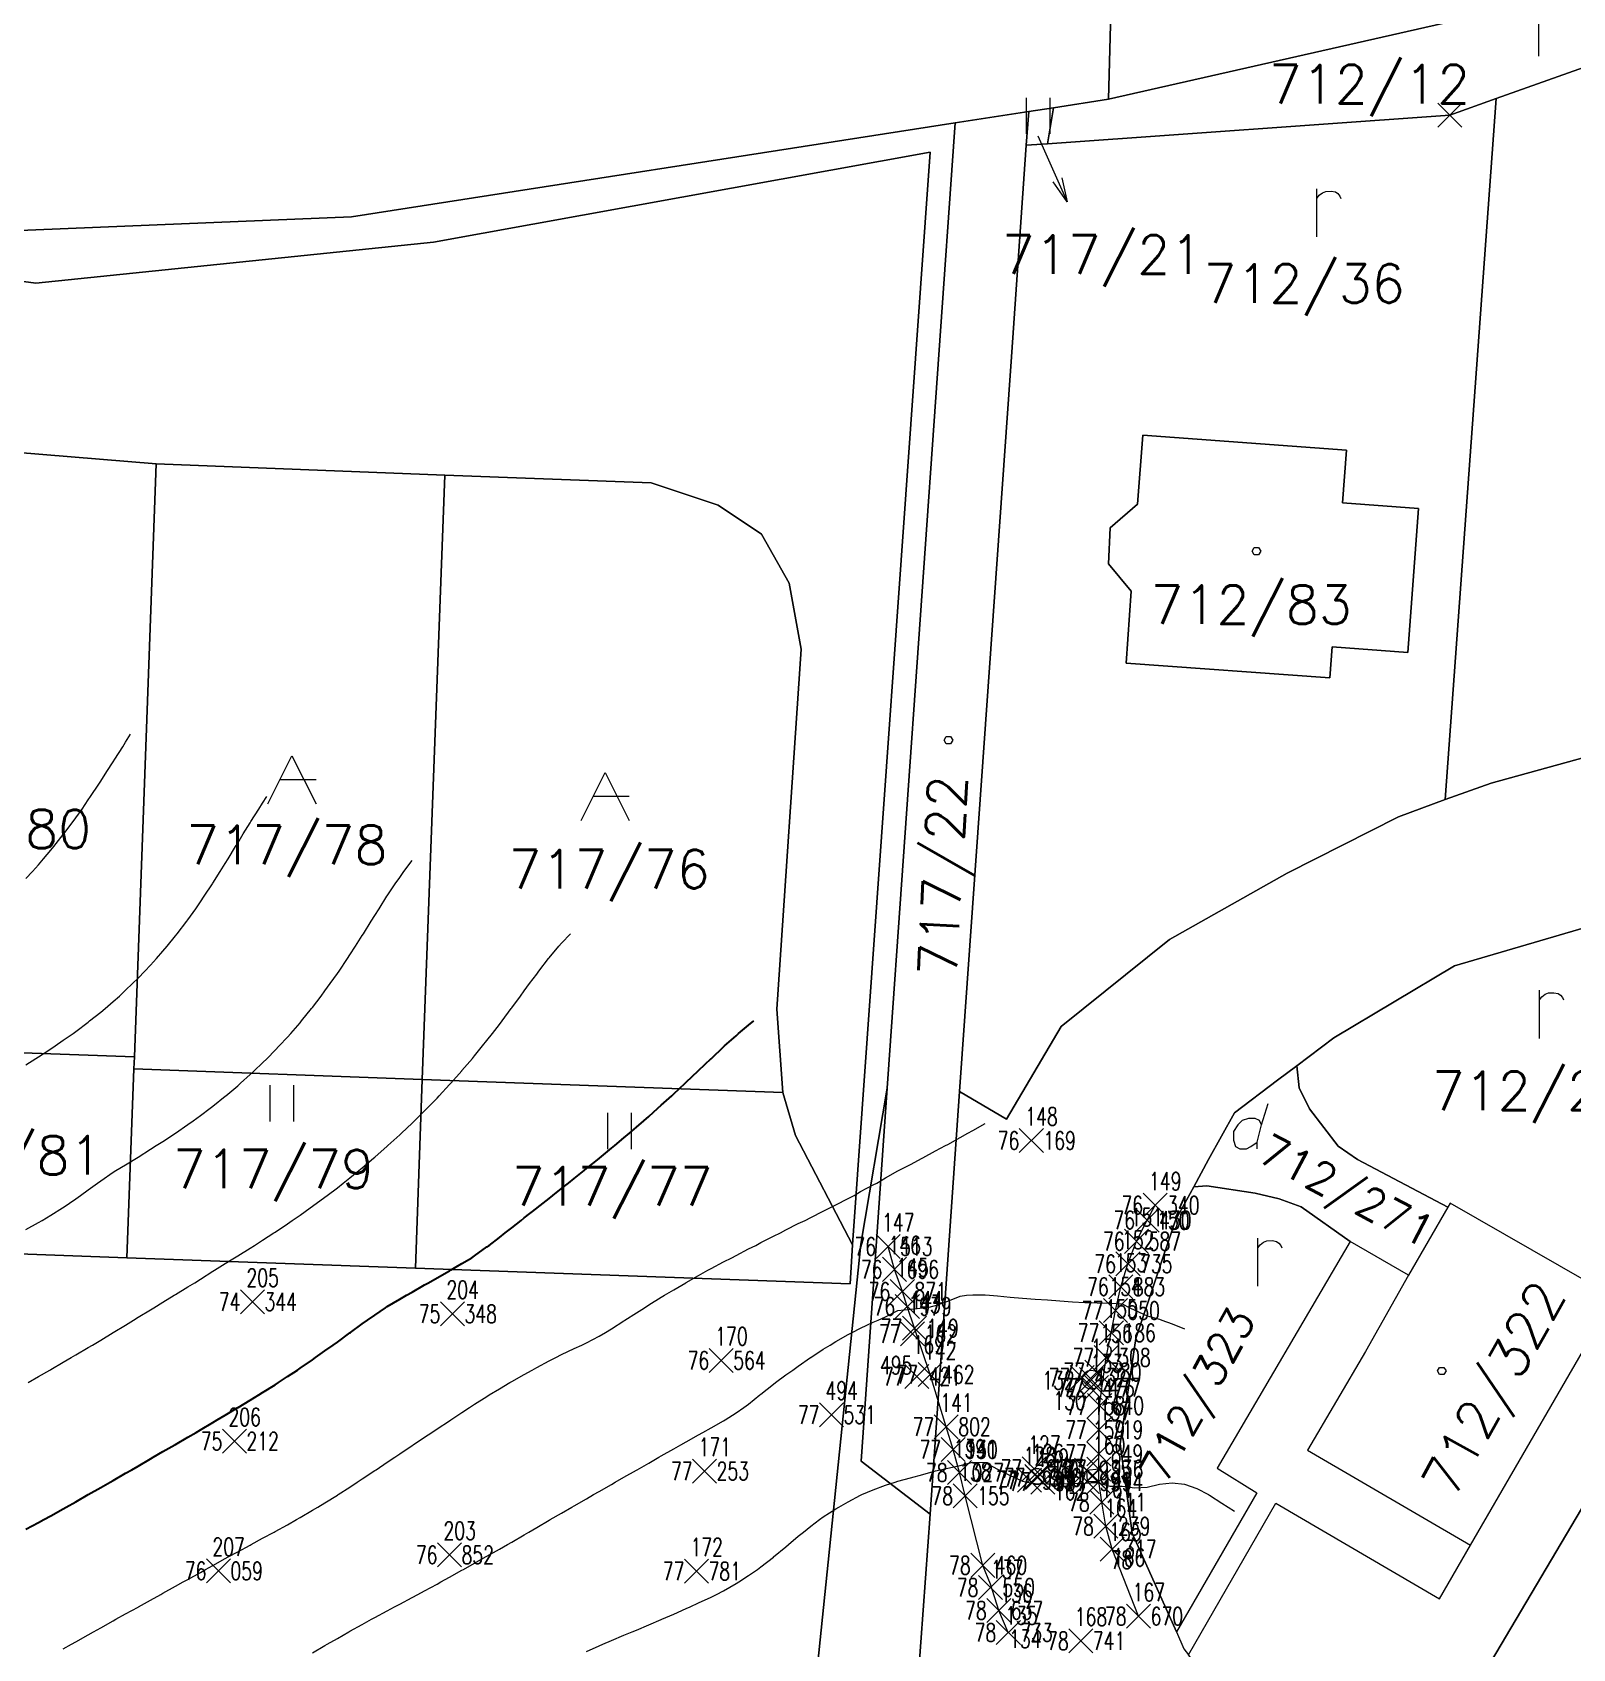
# Model space of a CAD drawing. Extents: x -443817 to 3, y -1171930 to -442383.
# Drawn here: x -442411.8 to -442347.7, y -1170080.3 to -1170013.1 of the extents above; entities that cross this region are included whole.
import ezdxf
from ezdxf.enums import TextEntityAlignment as Align

# ---------------------------------------------------------------- set-up
doc = ezdxf.new("R2010")
doc.units = 0
doc.header["$LTSCALE"] = 0.5
doc.header["$PDMODE"] = 3
doc.header["$PDSIZE"] = 0.5
doc.linetypes.add('121', pattern=[2, 1, -1])
for name, color, linetype in [('BO', 2, 'Continuous'), ('CB', 7, 'Continuous'), ('VB', 11, 'Continuous'), ('VYSKOPIS', 15, 'Continuous')]:
    doc.layers.add(name, color=color, linetype=linetype)
for name, color, linetype, lineweight in [('CESTA', 8, 'Continuous', 0), ('KLADPAR', 7, 'Continuous', 0), ('ZAPPAR', 7, 'Continuous', 0), ('Šachta_DAŽĎOVA', 234, 'Continuous', 0), ('Šachta_PRI-CESTE', 4, 'Continuous', 0), ('Šachta_SPLAŠKOVA', 20, 'Continuous', 0)]:
    doc.layers.add(name, color=color, linetype=linetype, lineweight=lineweight)
doc.styles.add('ROMANS', font='romans.shx', dxfattribs={"height": 0.2})
doc.styles.add('T', font='romans.shx', dxfattribs={"width": 0.7, "height": 1.5})

# ---------------------------------------------------------------- blocks, each defined once
blk = doc.blocks.new('0')
at = {"layer": 'BO', "linetype": 'Continuous'}
blk.add_point((0, 0), dxfattribs=at)
at = {"linetype": 'ByBlock', "style": 'T', "width": 0.7, "flags": 1}
blk.add_attdef('0', text='', height=1.5, dxfattribs=at).set_placement((0, 0), align=Align.MIDDLE)
at = {"layer": 'CB', "linetype": 'ByBlock', "style": 'T', "width": 0.7}
blk.add_attdef('C', (-0.5, 1.25), '', height=1.5, dxfattribs=at)
at = {"layer": 'VB', "linetype": 'ByBlock', "style": 'T', "width": 0.7}
blk.add_attdef('1', text='', height=1.5, dxfattribs=at).set_placement((-1, -0.75), align=Align.RIGHT)
at = {"layer": 'VB', "linetype": '121', "style": 'T', "width": 0.7}
blk.add_attdef('2', (1, -0.75), '', height=1.5, dxfattribs=at)
blk = doc.blocks.new('$479')
at = {"color": 0, "flags": 128}
for points in [[(0, 0), (0, 1.27), (0, 2)], [(0, 1.6), (0.1, 1.73), (0.23, 1.84), (0.37, 1.89), (0.6, 1.9), (0.77, 1.87), (0.87, 1.8), (0.96, 1.7), (1, 1.6)]]:
    blk.add_lwpolyline(points, dxfattribs=at)
blk = doc.blocks.new('$45')
at = {"color": 0, "flags": 128}
blk.add_lwpolyline([(0.09, 0.15), (0.18, 0), (0.09, -0.15), (-0.09, -0.15), (-0.18, 0), (-0.09, 0.15), (0.09, 0.15)], dxfattribs=at)
blk = doc.blocks.new('$489')
at = {"color": 0}
blk.add_line((-0.2, 2), (0, 3), dxfattribs=at)
at = {"color": 0, "flags": 128}
blk.add_lwpolyline([(0, 0), (0, 3), (0.2, 2)], dxfattribs=at)
blk = doc.blocks.new('$32')
at = {"color": 0}
for p, q in [((-0.5, 1.5), (-0.5, 0)), ((0.5, 0), (0.5, 1.5))]:
    blk.add_line(p, q, dxfattribs=at)
blk = doc.blocks.new('$431')
at = {"color": 0}
blk.add_line((0.63, 0.99), (0.9, 1.89), dxfattribs=at)
at = {"color": 0, "flags": 128}
blk.add_lwpolyline([(0.45, 0), (0.45, 0.27), (0.63, 0.99), (0.54, 1.17), (0.36, 1.26), (0.09, 1.26), (-0.18, 1.17), (-0.36, 0.99), (-0.54, 0.72), (-0.54, 0.36), (-0.45, 0.09), (-0.27, 0), (0, 0), (0.18, 0.09), (0.45, 0.27)], dxfattribs=at)
blk = doc.blocks.new('$435')
at = {"color": 0}
blk.add_line((1, 1), (-0.5, 1), dxfattribs=at)
at = {"color": 0, "flags": 128}
blk.add_lwpolyline([(-1, 0), (0, 2), (1, 0)], dxfattribs=at)

msp = doc.modelspace()

# ---------------------------------------------------------------- linework, layer by layer
at = {"layer": 'CESTA', "lineweight": 0, "flags": 128}
for points in [[(-442365.789, -1170078.959), (-442366.893, -1170076.167), (-442367.147, -1170075.217), (-442367.323, -1170074.221), (-442367.446, -1170073.363), (-442367.44, -1170072.842), (-442367.447, -1170072.21), (-442367.442, -1170071.204), (-442367.41, -1170070.202), (-442367.137, -1170068.2), (-442366.924, -1170067.174), (-442366.756, -1170066.249), (-442366.531, -1170065.26), (-442366.231, -1170064.31), (-442365.872, -1170063.368), (-442365.438, -1170062.485), (-442365.106, -1170061.868)], [(-442371.207, -1170079.641), (-442371.605, -1170078.718), (-442371.951, -1170077.629178), (-442372.272, -1170076.843), (-442373.003, -1170073.952), (-442373.232, -1170072.987), (-442373.5, -1170072.03), (-442373.785, -1170071.079), (-442374.461, -1170068.909), (-442375.113, -1170066.98), (-442375.406, -1170066.075), (-442375.613, -1170065.456), (-442375.938, -1170064.534), (-442376.205, -1170063.586)]]:
    msp.add_lwpolyline(points, dxfattribs=at)
at = {"layer": 'KLADPAR', "color": 7, "linetype": 'Continuous', "flags": 128}
for points in [[(-442366.27, -1169986.98), (-442367.04, -1170015.87), (-442369.33, -1170016.23), (-442370.36, -1170016.39), (-442373.42, -1170016.86), (-442398.52, -1170020.77), (-442421.08, -1170021.69), (-442424.96, -1170021.24), (-442424.19, -1169987.6), (-442366.27, -1169986.98)], [(-442309.75, -1169994.87), (-442311.83, -1170003.4), (-442322.88, -1170005.85), (-442367.04, -1170015.87), (-442366.27, -1169986.98), (-442364.61, -1169986.97), (-442309.75, -1169994.87)], [(-442322.88, -1170005.85), (-442331.73, -1170009.01), (-442335.41, -1170010.32), (-442350.92, -1170015.85), (-442352.85, -1170016.54), (-442369.58, -1170017.73), (-442369.33, -1170016.23), (-442367.04, -1170015.87), (-442322.88, -1170005.85)], [(-442335.41, -1170010.32), (-442331.73, -1170009.01), (-442333.76, -1170041.61), (-442337.07, -1170042.01), (-442342.09, -1170042.46), (-442346.06, -1170042.92), (-442351.13, -1170044.31), (-442353.04, -1170045), (-442350.92, -1170015.85), (-442335.41, -1170010.32)], [(-442468.35, -1170015.67), (-442469.86, -1170015.45), (-442483.67, -1170013.4), (-442484.26, -1170020.89), (-442486.49, -1170047.83), (-442487.47, -1170061.15), (-442467.79, -1170061.87), (-442455.8, -1170062.3), (-442443.81, -1170062.74), (-442431.82, -1170063.17), (-442419.83, -1170063.61), (-442407.85, -1170064.05), (-442395.86, -1170064.48), (-442377.78, -1170065.14), (-442377.68, -1170063.51), (-442374.45, -1170018.07), (-442395.11, -1170021.82), (-442411.64, -1170023.53), (-442452.21, -1170018.07), (-442468.35, -1170015.67)], [(-442352.85, -1170016.54), (-442350.92, -1170015.85), (-442353.04, -1170045), (-442354.99, -1170045.72), (-442359.62, -1170048.06), (-442364.51, -1170050.82), (-442369.01, -1170054.43), (-442371.28, -1170058.29), (-442373.24, -1170057.14), (-442371.08, -1170026.58), (-442370.46, -1170017.79), (-442369.58, -1170017.73), (-442352.85, -1170016.54)], [(-442373.42, -1170016.86), (-442370.36, -1170016.39), (-442370.46, -1170017.79), (-442371.08, -1170026.58), (-442373.24, -1170057.14), (-442374.46, -1170074.72), (-442377.33, -1170072.51), (-442376.24, -1170057), (-442373.42, -1170016.86)], [(-442407.54, -1170055.7), (-442419.53, -1170055.27), (-442419.5, -1170054.52), (-442418.6, -1170030.05), (-442406.63, -1170031.04), (-442407.54, -1170055.7)], [(-442365.62, -1170029.85), (-442365.83, -1170032.72), (-442366.97, -1170033.7), (-442367.04, -1170035.2), (-442366.1, -1170036.33), (-442366.31, -1170039.33), (-442357.84, -1170039.94), (-442357.74, -1170038.65), (-442354.6, -1170038.88), (-442354.16, -1170032.89), (-442357.31, -1170032.66), (-442357.15, -1170030.47), (-442365.62, -1170029.85)], [(-442365.83, -1170032.72), (-442365.62, -1170029.85), (-442357.15, -1170030.47), (-442357.31, -1170032.66), (-442354.16, -1170032.89), (-442354.6, -1170038.88), (-442357.74, -1170038.65), (-442357.84, -1170039.94), (-442366.31, -1170039.33), (-442366.1, -1170036.33), (-442367.04, -1170035.2), (-442366.97, -1170033.7), (-442365.83, -1170032.72)], [(-442395.57, -1170056.64), (-442407.56, -1170056.2), (-442407.54, -1170055.7), (-442406.63, -1170031.04), (-442394.64, -1170031.51), (-442395.57, -1170056.64)], [(-442395.57, -1170056.64), (-442394.64, -1170031.51), (-442386.06, -1170031.82), (-442383.27, -1170032.76), (-442381.47, -1170033.96), (-442380.32, -1170036), (-442379.82, -1170038.75), (-442380.83, -1170053.71), (-442380.58, -1170057.18), (-442395.57, -1170056.64)], [(-442359.21, -1170056.07), (-442357.67, -1170054.91), (-442352.66, -1170051.91), (-442346.93, -1170050.23), (-442342.31, -1170049.21), (-442343.41, -1170067.8), (-442355.52, -1170088.26), (-442360.57, -1170084.71), (-442363.71, -1170080.57), (-442360.09, -1170074.26), (-442353.28, -1170078.24), (-442351.99, -1170076), (-442346.02, -1170065.69), (-442352.84, -1170061.78), (-442352.93, -1170061.95), (-442356.69, -1170059.97), (-442357.49, -1170059.41), (-442358.68, -1170057.86), (-442359.11, -1170056.98), (-442359.21, -1170056.07)], [(-442419.53, -1170055.27), (-442407.54, -1170055.7), (-442407.56, -1170056.2), (-442407.85, -1170064.05), (-442419.83, -1170063.61), (-442419.53, -1170055.27)], [(-442377.78, -1170065.14), (-442395.86, -1170064.48), (-442395.57, -1170056.64), (-442380.58, -1170057.18), (-442380.06, -1170058.97), (-442377.68, -1170063.51), (-442377.78, -1170065.14)], [(-442356.99, -1170063.38), (-442359.03, -1170061.93), (-442359.94, -1170061.6), (-442360.94, -1170061.36), (-442362.96, -1170061.06), (-442363.5, -1170061.1), (-442362.88, -1170059.97), (-442361.81, -1170058.03), (-442360.01, -1170056.67), (-442359.21, -1170056.07), (-442359.11, -1170056.98), (-442358.68, -1170057.86), (-442357.49, -1170059.41), (-442356.69, -1170059.97), (-442352.93, -1170061.95), (-442354.57, -1170064.78), (-442356.99, -1170063.38)], [(-442376.24, -1170057), (-442377.33, -1170072.51), (-442374.46, -1170074.72), (-442375.04, -1170082.7), (-442377.82, -1170122.21), (-442379.28, -1170142.88), (-442380.72, -1170163.34), (-442383.04, -1170196.24), (-442385.65, -1170196.14), (-442388.92, -1170196.01), (-442387.8, -1170176.85), (-442387.21, -1170166.65), (-442386.64, -1170156.9), (-442385.87, -1170146.75), (-442384.86, -1170136.63), (-442383.87, -1170126.95), (-442382.83, -1170116.93), (-442381.81, -1170106.96), (-442380.78, -1170096.96), (-442379.76, -1170087.08), (-442378.64, -1170076.17), (-442377.34, -1170063.49), (-442376.24, -1170057)], [(-442362.52, -1170072.8), (-442360.88, -1170073.83), (-442364.22, -1170079.61), (-442366.06, -1170075.51), (-442366.56, -1170071.79), (-442365.91, -1170067.41), (-442364.26, -1170062.49), (-442363.5, -1170061.1), (-442362.96, -1170061.06), (-442360.94, -1170061.36), (-442359.94, -1170061.6), (-442359.03, -1170061.93), (-442356.99, -1170063.38), (-442362.52, -1170072.8)], [(-442354.57, -1170064.78), (-442356.99, -1170063.38), (-442362.52, -1170072.8), (-442360.88, -1170073.83), (-442364.22, -1170079.61), (-442363.91, -1170080.31), (-442363.71, -1170080.57), (-442360.09, -1170074.26), (-442353.28, -1170078.24), (-442351.99, -1170076), (-442346.02, -1170065.69), (-442352.84, -1170061.78), (-442352.93, -1170061.95), (-442354.57, -1170064.78)], [(-442322.29, -1170076.99), (-442324.47, -1170080.6), (-442329.43, -1170077.67), (-442336.31, -1170073.59), (-442341.81, -1170082.89), (-442333.94, -1170087.54), (-442336.8, -1170092.36), (-442337.2, -1170093.05), (-442333.36, -1170095.32), (-442327, -1170099.09), (-442319.25, -1170103.67), (-442321.8, -1170108.1), (-442336.19, -1170100.01), (-442355.52, -1170088.26), (-442343.41, -1170067.8), (-442322.29, -1170076.99)]]:
    msp.add_lwpolyline(points, close=True, dxfattribs=at)
for points in [[(-442424.19, -1169987.6), (-442424.96, -1170021.24), (-442421.08, -1170021.69), (-442398.52, -1170020.77), (-442373.42, -1170016.86), (-442376.24, -1170057), (-442377.34, -1170063.49), (-442378.64, -1170076.17), (-442379.76, -1170087.08), (-442380.78, -1170096.96), (-442521.4, -1170092.5), (-442525.77, -1170059.79), (-442574.01, -1170057.33), (-442574.47, -1170044.84), (-442600.57, -1170046.52)], [(-442452.21, -1170018.07), (-442411.64, -1170023.53), (-442395.11, -1170021.82), (-442374.45, -1170018.07), (-442377.68, -1170063.51), (-442380.06, -1170058.97), (-442380.58, -1170057.18), (-442380.83, -1170053.71), (-442379.82, -1170038.75), (-442380.32, -1170036), (-442381.47, -1170033.96), (-442383.27, -1170032.76), (-442386.06, -1170031.82), (-442394.64, -1170031.51), (-442406.63, -1170031.04), (-442418.6, -1170030.05)], [(-442375.04, -1170082.7), (-442374.46, -1170074.72), (-442373.24, -1170057.14), (-442371.28, -1170058.29), (-442369.01, -1170054.43), (-442364.51, -1170050.82), (-442359.62, -1170048.06), (-442354.99, -1170045.72), (-442353.04, -1170045), (-442351.13, -1170044.31), (-442346.06, -1170042.92), (-442342.09, -1170042.46), (-442337.07, -1170042.01), (-442333.76, -1170041.61), (-442332.11, -1170041.41), (-442327.96, -1170041.48), (-442325.2, -1170041.53), (-442319.71, -1170041.98), (-442318.76, -1170042.06), (-442313.68, -1170042.41), (-442309.42, -1170042.69), (-442300.09, -1170044.26)], [(-442303.24, -1170050.67), (-442310.11, -1170049.69), (-442316.04, -1170049), (-442319.51, -1170048.59), (-442327.31, -1170048.46), (-442336.67, -1170048.73), (-442342.31, -1170049.21), (-442346.93, -1170050.23), (-442352.66, -1170051.91), (-442357.67, -1170054.91), (-442359.21, -1170056.07), (-442360.01, -1170056.67), (-442361.81, -1170058.03), (-442362.88, -1170059.97), (-442363.5, -1170061.1), (-442364.26, -1170062.49), (-442365.91, -1170067.41), (-442366.56, -1170071.79), (-442366.06, -1170075.51), (-442364.22, -1170079.61), (-442363.91, -1170080.31)]]:
    msp.add_lwpolyline(points, dxfattribs=at)
at = {"layer": 'KLADPAR', "color": 7, "linetype": 'Continuous'}
msp.add_point((-442352.85, -1170016.54), dxfattribs=at)
for points in [[(-442369.33, -1170016.23), (-442369.58, -1170017.73), (-442370.46, -1170017.79), (-442370.36, -1170016.39)], [(-442395.57, -1170056.64), (-442395.86, -1170064.48), (-442407.85, -1170064.05), (-442407.56, -1170056.2)]]:
    msp.add_3dface(points, dxfattribs=at)
at = {"layer": 'VYSKOPIS', "linetype": 'Continuous', "lineweight": 18, "flags": 128}
for points, elevation in [([(-442412.049437, -1170048.278564), (-442411.776116, -1170047.984571), (-442411.531499, -1170047.713359), (-442411.314574, -1170047.466192), (-442411.013561, -1170047.106643), (-442410.884077, -1170046.947813), (-442410.495623, -1170046.455315), (-442410.475707, -1170046.429434), (-442410.089151, -1170045.911055), (-442409.977685, -1170045.756402), (-442409.718716, -1170045.392676), (-442409.459747, -1170045.015661), (-442409.365037, -1170044.874297), (-442409.02299, -1170044.355918), (-442408.941809, -1170044.233347), (-442408.68284, -1170043.837538), (-442408.423872, -1170043.426733), (-442408.356094, -1170043.319159), (-442408.023089, -1170042.80078), (-442407.905934, -1170042.614931), (-442407.696343, -1170042.282401)], 371), ([(-442412.049437, -1170056.025206), (-442411.631457, -1170055.760258), (-442411.531499, -1170055.696157), (-442411.013561, -1170055.359641), (-442410.838049, -1170055.241879), (-442410.495623, -1170055.006799), (-442410.089909, -1170054.7235), (-442409.977685, -1170054.641301), (-442409.459747, -1170054.249859), (-442409.402213, -1170054.205121), (-442408.941809, -1170053.837661), (-442408.758584, -1170053.686742), (-442408.423872, -1170053.400216), (-442408.161046, -1170053.168363), (-442407.905934, -1170052.930751), (-442407.613203, -1170052.649984), (-442407.387996, -1170052.427812), (-442407.100259, -1170052.131604), (-442406.870058, -1170051.883995), (-442406.621774, -1170051.613225), (-442406.35212, -1170051.300502), (-442406.179516, -1170051.094846), (-442405.834182, -1170050.66993), (-442405.760209, -1170050.576467), (-442405.363347, -1170050.058088), (-442405.316244, -1170049.994366), (-442404.992533, -1170049.539709), (-442404.798306, -1170049.256916), (-442404.638474, -1170049.02133), (-442404.299336, -1170048.502951), (-442404.280368, -1170048.473589), (-442403.968417, -1170047.984571), (-442403.76243, -1170047.655585), (-442403.643884, -1170047.466192), (-442403.331869, -1170046.947813), (-442403.244493, -1170046.805499), (-442403.013659, -1170046.429434), (-442402.726555, -1170045.961868), (-442402.695385, -1170045.911055), (-442402.370915, -1170045.392676), (-442402.208617, -1170045.143041), (-442402.027351, -1170044.874297)], 372), ([(-442412.049437, -1170062.879998), (-442411.531499, -1170062.590941), (-442411.371414, -1170062.499187), (-442411.013561, -1170062.28733), (-442410.530776, -1170061.980808), (-442410.495623, -1170061.957711), (-442409.977685, -1170061.603793), (-442409.777199, -1170061.462429), (-442409.459747, -1170061.230639), (-442409.07338, -1170060.944049), (-442408.941809, -1170060.84641), (-442408.423872, -1170060.494771), (-442408.310889, -1170060.42567), (-442407.905934, -1170060.183376), (-442407.452738, -1170059.907291), (-442407.387996, -1170059.867362), (-442406.870058, -1170059.542679), (-442406.628981, -1170059.388912), (-442406.35212, -1170059.21034), (-442405.834182, -1170058.870533), (-442405.834182, -1170058.870533), (-442405.316244, -1170058.513008), (-442405.090721, -1170058.352154), (-442404.798306, -1170058.13612), (-442404.395501, -1170057.833775), (-442404.280368, -1170057.745248), (-442403.76243, -1170057.334822), (-442403.738531, -1170057.315396), (-442403.244493, -1170056.897946), (-442403.128538, -1170056.797016), (-442402.726555, -1170056.437593), (-442402.553951, -1170056.278637), (-442402.208617, -1170055.947437), (-442402.016287, -1170055.760258), (-442401.690679, -1170055.424818), (-442401.515609, -1170055.241879), (-442401.172741, -1170054.872711), (-442401.039779, -1170054.7235), (-442400.654803, -1170054.278018), (-442400.592653, -1170054.205121), (-442400.171449, -1170053.686742), (-442400.136865, -1170053.642004), (-442399.775725, -1170053.168363), (-442399.618927, -1170052.95543), (-442399.397008, -1170052.649984), (-442399.100989, -1170052.227598), (-442399.033781, -1170052.131604), (-442398.682694, -1170051.613225), (-442398.583051, -1170051.457686), (-442398.3507, -1170051.094846), (-442398.065113, -1170050.648984), (-442398.018643, -1170050.576467), (-442397.693288, -1170050.058088), (-442397.547176, -1170049.825286), (-442397.367933, -1170049.539709), (-442397.042578, -1170049.02133), (-442397.029238, -1170049.000954), (-442396.695347, -1170048.502951), (-442396.5113, -1170048.233763), (-442396.336357, -1170047.984571), (-442395.993362, -1170047.53099)], 373), ([(-442411.958583, -1170069.238115), (-442411.531499, -1170068.989493), (-442411.059842, -1170068.719736), (-442411.013561, -1170068.692969), (-442410.495623, -1170068.388346), (-442410.171912, -1170068.201357), (-442409.977685, -1170068.087962), (-442409.459747, -1170067.784477), (-442409.287144, -1170067.682978), (-442408.941809, -1170067.475614), (-442408.423872, -1170067.164599), (-442408.423872, -1170067.164599), (-442407.905934, -1170066.85023), (-442407.575584, -1170066.64622), (-442407.387996, -1170066.529154), (-442406.870058, -1170066.211432), (-442406.733808, -1170066.127841), (-442406.35212, -1170065.893709), (-442405.880463, -1170065.609462), (-442405.834182, -1170065.582125), (-442405.316244, -1170065.267503), (-442405.030531, -1170065.091082), (-442404.798306, -1170064.942947), (-442404.280368, -1170064.612569), (-442404.215626, -1170064.572703), (-442403.76243, -1170064.293518), (-442403.373977, -1170064.054324), (-442403.244493, -1170063.97453), (-442402.726555, -1170063.649847), (-442402.548008, -1170063.535945), (-442402.208617, -1170063.319469), (-442401.743408, -1170063.017566), (-442401.690679, -1170062.982573), (-442401.172741, -1170062.634667), (-442400.974215, -1170062.499187), (-442400.654803, -1170062.278724), (-442400.23714, -1170061.980808), (-442400.136865, -1170061.908417), (-442399.618927, -1170061.529504), (-442399.528516, -1170061.462429), (-442399.100989, -1170061.137619), (-442398.854033, -1170060.944049), (-442398.583051, -1170060.729092), (-442398.206421, -1170060.42567), (-442398.065113, -1170060.307529), (-442397.593583, -1170059.907291), (-442397.547176, -1170059.867362), (-442397.029238, -1170059.416185), (-442396.998827, -1170059.388912), (-442396.5113, -1170058.946531), (-442396.428791, -1170058.870533), (-442395.993362, -1170058.452894), (-442395.888282, -1170058.352154), (-442395.475424, -1170057.944829), (-442395.362884, -1170057.833775), (-442394.957486, -1170057.409618), (-442394.867454, -1170057.315396), (-442394.439548, -1170056.853714), (-442394.387008, -1170056.797016), (-442393.929071, -1170056.278637), (-442393.92161, -1170056.269968), (-442393.485106, -1170055.760258), (-442393.403672, -1170055.660215), (-442393.063333, -1170055.241879), (-442392.885734, -1170055.015658), (-442392.653067, -1170054.7235), (-442392.367797, -1170054.351801), (-442392.255256, -1170054.205121), (-442391.87243, -1170053.686742), (-442391.849859, -1170053.656241), (-442391.489604, -1170053.168363), (-442391.331921, -1170052.950621), (-442391.111076, -1170052.649984), (-442390.813983, -1170052.253542), (-442390.719841, -1170052.131604), (-442390.320007, -1170051.613225), (-442390.296045, -1170051.583294), (-442389.89324, -1170051.094846), (-442389.778107, -1170050.965251), (-442389.415576, -1170050.576467)], 374), ([(-442410.495623, -1170080.312078), (-442410.159457, -1170080.124077), (-442409.977685, -1170080.023401), (-442409.459747, -1170079.731496), (-442409.2365, -1170079.605698), (-442408.941809, -1170079.441173), (-442408.423872, -1170079.152686), (-442408.305768, -1170079.087319), (-442407.905934, -1170078.865843), (-442407.387996, -1170078.578874), (-442407.370166, -1170078.56894), (-442406.870058, -1170078.287096), (-442406.443037, -1170078.05056), (-442406.35212, -1170078.000191), (-442405.834182, -1170077.713348), (-442405.50712, -1170077.532181), (-442405.316244, -1170077.42543), (-442404.798306, -1170077.13574), (-442404.580244, -1170077.013802), (-442404.280368, -1170076.847696), (-442403.76243, -1170076.56079), (-442403.644326, -1170076.495423), (-442403.244493, -1170076.276099), (-442402.726555, -1170075.996787), (-442402.690264, -1170075.977044), (-442402.208617, -1170075.717854), (-442401.727033, -1170075.458665), (-442401.690679, -1170075.438859), (-442401.172741, -1170075.152522), (-442400.801611, -1170074.940286), (-442400.654803, -1170074.855492), (-442400.136865, -1170074.552704), (-442399.916147, -1170074.421907), (-442399.618927, -1170074.242258), (-442399.100989, -1170073.92403), (-442399.068618, -1170073.903527), (-442398.583051, -1170073.586122), (-442398.275526, -1170073.385148), (-442398.065113, -1170073.246188), (-442397.547176, -1170072.904547), (-442397.489641, -1170072.866769), (-442397.029238, -1170072.557906), (-442396.716844, -1170072.34839), (-442396.5113, -1170072.208987), (-442395.993362, -1170071.85817), (-442395.950938, -1170071.830011), (-442395.475424, -1170071.51096), (-442395.178267, -1170071.311632), (-442394.957486, -1170071.165078), (-442394.439548, -1170070.827423), (-442394.388652, -1170070.793253), (-442393.92161, -1170070.479897), (-442393.61086, -1170070.274874), (-442393.403672, -1170070.141039), (-442392.885734, -1170069.817748), (-442392.785839, -1170069.756495), (-442392.367797, -1170069.500089), (-442391.925223, -1170069.238115), (-442391.849859, -1170069.193947), (-442391.331921, -1170068.901663), (-442391.003278, -1170068.719736), (-442390.813983, -1170068.614947), (-442390.296045, -1170068.344683), (-442390.015516, -1170068.201357), (-442389.778107, -1170068.079989), (-442389.260169, -1170067.830291), (-442388.942401, -1170067.682978), (-442388.742231, -1170067.582808), (-442388.224293, -1170067.312671), (-442387.95407, -1170067.164599), (-442387.706355, -1170067.008364), (-442387.188418, -1170066.675012), (-442387.14435, -1170066.64622), (-442386.67048, -1170066.34495), (-442386.33602, -1170066.127841), (-442386.152542, -1170066.01628), (-442385.634604, -1170065.695837), (-442385.497216, -1170065.609462), (-442385.116666, -1170065.38729), (-442384.619466, -1170065.091082), (-442384.598728, -1170065.079376), (-442384.08079, -1170064.789116), (-442383.694929, -1170064.572703), (-442383.562852, -1170064.499427), (-442383.044914, -1170064.223531), (-442382.706725, -1170064.054324), (-442382.526976, -1170063.954154), (-442382.009039, -1170063.683258), (-442381.705054, -1170063.535945), (-442381.491101, -1170063.41869), (-442380.973163, -1170063.152793), (-442380.684099, -1170063.017566), (-442380.455225, -1170062.894426), (-442379.937287, -1170062.628782), (-442379.652459, -1170062.499187), (-442379.419349, -1170062.373072), (-442378.901411, -1170062.108757), (-442378.621452, -1170061.980808), (-442378.383473, -1170061.847226), (-442377.865535, -1170061.581456), (-442377.614027, -1170061.462429), (-442377.347597, -1170061.301511), (-442376.82966, -1170061.018086), (-442376.679311, -1170060.944049), (-442376.311722, -1170060.728839), (-442375.793784, -1170060.434909), (-442375.777092, -1170060.42567), (-442375.275846, -1170060.17072), (-442374.789331, -1170059.907291), (-442374.757908, -1170059.890775), (-442374.23997, -1170059.61102), (-442373.816237, -1170059.388912), (-442373.722032, -1170059.337024), (-442373.204094, -1170059.046195), (-442372.890246, -1170058.870533), (-442372.686156, -1170058.756252), (-442372.168218, -1170058.468334)], 376), ([(-442400.136865, -1170080.478185), (-442399.618927, -1170080.175396), (-442399.529654, -1170080.124077), (-442399.100989, -1170079.880074), (-442398.618773, -1170079.605698), (-442398.583051, -1170079.585512), (-442398.065113, -1170079.296645), (-442397.683488, -1170079.087319), (-442397.547176, -1170079.012523), (-442397.029238, -1170078.731819), (-442396.724051, -1170078.56894), (-442396.5113, -1170078.454279), (-442395.993362, -1170078.176358), (-442395.753613, -1170078.05056), (-442395.475424, -1170077.901666), (-442394.957486, -1170077.619379), (-442394.797401, -1170077.532181), (-442394.439548, -1170077.331145), (-442393.92161, -1170077.045505), (-442393.864076, -1170077.013802), (-442393.403672, -1170076.754613), (-442392.943332, -1170076.495423), (-442392.885734, -1170076.462328), (-442392.367797, -1170076.168589), (-442392.029164, -1170075.977044), (-442391.849859, -1170075.87333), (-442391.331921, -1170075.569276), (-442391.139022, -1170075.458665), (-442390.813983, -1170075.270158), (-442390.296045, -1170074.964395), (-442390.254633, -1170074.940286), (-442389.778107, -1170074.666162), (-442389.353426, -1170074.421907), (-442389.260169, -1170074.368246), (-442388.742231, -1170074.07033), (-442388.452219, -1170073.903527), (-442388.224293, -1170073.773933), (-442387.706355, -1170073.474498), (-442387.551012, -1170073.385148), (-442387.188418, -1170073.181264), (-442386.67048, -1170072.884234), (-442386.640069, -1170072.866769), (-442386.152542, -1170072.593279), (-442385.732349, -1170072.34839), (-442385.634604, -1170072.292642), (-442385.116666, -1170071.997193), (-442384.82893, -1170071.830011), (-442384.598728, -1170071.703011), (-442384.08079, -1170071.412118), (-442383.905088, -1170071.311632), (-442383.562852, -1170071.125403), (-442383.044914, -1170070.833878), (-442382.982195, -1170070.793253), (-442382.526976, -1170070.506853), (-442382.206679, -1170070.274874), (-442382.009039, -1170070.13566), (-442381.533272, -1170069.756495), (-442381.491101, -1170069.724349), (-442380.973163, -1170069.308988), (-442380.885027, -1170069.238115), (-442380.455225, -1170068.927037), (-442380.168753, -1170068.719736), (-442379.937287, -1170068.554769), (-442379.425102, -1170068.201357), (-442379.419349, -1170068.197371), (-442378.901411, -1170067.858323), (-442378.613675, -1170067.682978), (-442378.383473, -1170067.539399), (-442377.865535, -1170067.248317), (-442377.698242, -1170067.164599), (-442377.347597, -1170066.97761), (-442376.82966, -1170066.735443), (-442376.616402, -1170066.64622), (-442376.311722, -1170066.507323), (-442375.793784, -1170066.249462), (-442375.275846, -1170066.189411), (-442374.757908, -1170066.140876), (-442374.602564, -1170066.127841), (-442374.23997, -1170066.034758), (-442373.722032, -1170065.85011), (-442373.204094, -1170065.650909), (-442372.945125, -1170065.609462), (-442372.686156, -1170065.589086), (-442372.168218, -1170065.597375), (-442371.995551, -1170065.609462), (-442371.650281, -1170065.63471), (-442371.132343, -1170065.692357), (-442370.614405, -1170065.731969), (-442370.096467, -1170065.773606), (-442369.578529, -1170065.803854), (-442369.060591, -1170065.846377), (-442368.542653, -1170065.882256), (-442368.024715, -1170065.911807), (-442367.506777, -1170065.932689), (-442366.988839, -1170065.94661), (-442366.470901, -1170065.962873), (-442366.155599, -1170066.127841), (-442365.952964, -1170066.2363), (-442365.435026, -1170066.469482), (-442364.917088, -1170066.611227), (-442364.819974, -1170066.64622), (-442364.39915, -1170066.795937), (-442363.881212, -1170067.011401)], 377), ([(-442388.742231, -1170080.420917), (-442388.224293, -1170080.193494), (-442388.065789, -1170080.124077), (-442387.706355, -1170079.969424), (-442387.188418, -1170079.74991), (-442386.843147, -1170079.605698), (-442386.67048, -1170079.532927), (-442386.152542, -1170079.312654), (-442385.634604, -1170079.096241), (-442385.613487, -1170079.087319), (-442385.116666, -1170078.867805), (-442384.598728, -1170078.638356), (-442384.436872, -1170078.56894), (-442384.08079, -1170078.402833), (-442383.562852, -1170078.162311), (-442383.33499, -1170078.05056), (-442383.044914, -1170077.897742), (-442382.526976, -1170077.603813), (-442382.410896, -1170077.532181), (-442382.009039, -1170077.270018), (-442381.641513, -1170077.013802), (-442381.491101, -1170076.902685), (-442380.973163, -1170076.501814), (-442380.964817, -1170076.495423), (-442380.455225, -1170076.068102), (-442380.341104, -1170075.977044), (-442379.937287, -1170075.631416), (-442379.720742, -1170075.458665), (-442379.419349, -1170075.207322), (-442379.052519, -1170074.940286), (-442378.901411, -1170074.82689), (-442378.383473, -1170074.495943), (-442378.253989, -1170074.421907), (-442377.865535, -1170074.196128), (-442377.347597, -1170073.928206), (-442377.290063, -1170073.903527), (-442376.82966, -1170073.706035), (-442376.311722, -1170073.512718), (-442375.917135, -1170073.385148), (-442375.793784, -1170073.346422), (-442375.275846, -1170073.202146), (-442374.757908, -1170073.066667), (-442374.23997, -1170072.906002), (-442374.040812, -1170072.866769), (-442373.722032, -1170072.801972), (-442373.204094, -1170072.686868), (-442372.686156, -1170072.553287), (-442372.168218, -1170072.563285), (-442371.650281, -1170072.843862), (-442371.603178, -1170072.866769), (-442371.132343, -1170073.105963), (-442370.614405, -1170073.345852), (-442370.429409, -1170073.385148), (-442370.096467, -1170073.443428), (-442369.578529, -1170073.449946), (-442369.060591, -1170073.449123), (-442368.542653, -1170073.443428), (-442368.024715, -1170073.422609), (-442367.506777, -1170073.403183), (-442366.988839, -1170073.547521), (-442366.470901, -1170073.544104), (-442365.952964, -1170073.617698), (-442365.435026, -1170073.585995), (-442364.917088, -1170073.466335), (-442364.39915, -1170073.408941), (-442363.881212, -1170073.46874), (-442363.363274, -1170073.646932), (-442362.884409, -1170073.903527), (-442362.845336, -1170073.92365), (-442362.327398, -1170074.2558), (-442362.068429, -1170074.421907), (-442361.80946, -1170074.592949)], 378)]:
    msp.add_lwpolyline(points, dxfattribs=dict(at, elevation=elevation))
at = {"layer": 'VYSKOPIS', "linetype": 'Continuous', "lineweight": 30, "elevation": 375, "flags": 128}
msp.add_lwpolyline([(-442412.049437, -1170075.34451), (-442411.531499, -1170075.065071), (-442411.303257, -1170074.940286), (-442411.013561, -1170074.778862), (-442410.495623, -1170074.489678), (-442410.3748, -1170074.421907), (-442409.977685, -1170074.194799), (-442409.459747, -1170073.903527), (-442408.941809, -1170073.606561), (-442408.54893, -1170073.385148), (-442408.423872, -1170073.313264), (-442407.905934, -1170073.014145), (-442407.646965, -1170072.866769), (-442407.387996, -1170072.716419), (-442406.870058, -1170072.415719), (-442406.753977, -1170072.34839), (-442406.35212, -1170072.115082), (-442405.860989, -1170071.830011), (-442405.834182, -1170071.814255), (-442405.316244, -1170071.51058), (-442404.976916, -1170071.311632), (-442404.798306, -1170071.20583), (-442404.280368, -1170070.897916), (-442404.104856, -1170070.793253), (-442403.76243, -1170070.591077), (-442403.244493, -1170070.285188), (-442403.227232, -1170070.274874), (-442402.726555, -1170069.977147), (-442402.373065, -1170069.756495), (-442402.208617, -1170069.654806), (-442401.690679, -1170069.330439), (-442401.549435, -1170069.238115), (-442401.172741, -1170068.994113), (-442400.761463, -1170068.719736), (-442400.654803, -1170068.648548), (-442400.136865, -1170068.292795), (-442400.007381, -1170068.201357), (-442399.618927, -1170067.926917), (-442399.278398, -1170067.682978), (-442399.100989, -1170067.557117), (-442398.583051, -1170067.179786), (-442398.562377, -1170067.164599), (-442398.065113, -1170066.805682), (-442397.847051, -1170066.64622), (-442397.547176, -1170066.433034), (-442397.106246, -1170066.127841), (-442397.029238, -1170066.082913), (-442396.5113, -1170065.778099), (-442396.228179, -1170065.609462), (-442395.993362, -1170065.47588), (-442395.475424, -1170065.182773), (-442395.31869, -1170065.091082), (-442394.957486, -1170064.885996), (-442394.439548, -1170064.596053), (-442394.398705, -1170064.572703), (-442393.92161, -1170064.286937), (-442393.505844, -1170064.054324), (-442393.403672, -1170063.97453), (-442392.885734, -1170063.598148), (-442392.791593, -1170063.535945), (-442392.367797, -1170063.202656), (-442392.128807, -1170063.017566), (-442391.849859, -1170062.801532), (-442391.459445, -1170062.499187), (-442391.331921, -1170062.398004), (-442390.813983, -1170061.9934), (-442390.797797, -1170061.980808), (-442390.296045, -1170061.583987), (-442390.13988, -1170061.462429), (-442389.778107, -1170061.169954), (-442389.489422, -1170060.944049), (-442389.260169, -1170060.759845), (-442388.84415, -1170060.42567), (-442388.742231, -1170060.341573), (-442388.224293, -1170059.921276), (-442388.20678, -1170059.907291), (-442387.706355, -1170059.496866), (-442387.572445, -1170059.388912), (-442387.188418, -1170059.061065), (-442386.961314, -1170058.870533), (-442386.67048, -1170058.61919), (-442386.356063, -1170058.352154), (-442386.152542, -1170058.171113), (-442385.773382, -1170057.833775), (-442385.634604, -1170057.706268), (-442385.20145, -1170057.315396), (-442385.116666, -1170057.234905), (-442384.646716, -1170056.797016), (-442384.598728, -1170056.750696), (-442384.10039, -1170056.278637), (-442384.08079, -1170056.25978), (-442383.562852, -1170055.769813), (-442383.552736, -1170055.760258), (-442383.044914, -1170055.280226), (-442383.00268, -1170055.241879), (-442382.526976, -1170054.817722), (-442382.419115, -1170054.7235), (-442382.009039, -1170054.377872), (-442381.790407, -1170054.205121)], dxfattribs=at)
at = {"layer": 'ZAPPAR', "color": 7, "linetype": 'Continuous', "flags": 128}
msp.add_lwpolyline([(-442354.57, -1170064.78), (-442356.36, -1170067.95), (-442358.77, -1170072.06), (-442351.99, -1170076)], dxfattribs=at)
at = {"layer": 'Šachta_DAŽĎOVA', "lineweight": 0}
msp.add_circle((-442370.024169, -1170073.150246), 0.33475, dxfattribs=at)
msp.add_point((-442370.024169, -1170073.150246), dxfattribs=at)
at = {"layer": 'Šachta_PRI-CESTE', "lineweight": 0, "flags": 128}
msp.add_lwpolyline([(-442367.953, -1170072.892), (-442367.927, -1170073.357), (-442367.446, -1170073.363), (-442367.446, -1170072.842), (-442367.953, -1170072.892)], dxfattribs=at)
at = {"layer": 'Šachta_PRI-CESTE', "lineweight": 0}
msp.add_point((-442367.705078, -1170073.122318), dxfattribs=at)
at = {"layer": 'Šachta_SPLAŠKOVA', "lineweight": 0}
msp.add_circle((-442367.753618, -1170069.121317), 0.391424, dxfattribs=at)
msp.add_point((-442367.753618, -1170069.121317), dxfattribs=at)

# ---------------------------------------------------------------- block references
at = {"lineweight": 0, "xscale": 0.5, "yscale": 0.5, "zscale": 0.5, "rotation": 359.9999999999999}
for p, values in [((-442370.249, -1170059.177), {'C': '148', '1': '76', '2': '169'}), ((-442365.106, -1170061.868), {'C': '149', '1': '76', '2': '340'}), ((-442376.205, -1170063.586), {'C': '147', '1': '76', '2': '513'}), ((-442365.872, -1170063.368), {'C': '151', '1': '76', '2': '587'}), ((-442375.938, -1170064.534), {'C': '146', '1': '76', '2': '696'}), ((-442366.231, -1170064.31), {'C': '152', '1': '76', '2': '735'}), ((-442402.632, -1170065.881), {'C': '205', '1': '74', '2': '344'}), ((-442375.613, -1170065.456), {'C': '145', '1': '76', '2': '871'}), ((-442366.531, -1170065.26), {'C': '153', '1': '76', '2': '883'}), ((-442394.317, -1170066.384), {'C': '204', '1': '75', '2': '348'}), ((-442366.756, -1170066.249), {'C': '154', '1': '77', '2': '050'}), ((-442375.113, -1170066.98), {'C': '143', '1': '77', '2': '149'}), ((-442366.924, -1170067.174), {'C': '155', '1': '77', '2': '186'}), ((-442383.143, -1170068.319), {'C': '170', '1': '76', '2': '564'}), ((-442367.137, -1170068.2), {'C': '156', '1': '77', '2': '308'}), ((-442374.461, -1170068.909), {'C': '142', '1': '77', '2': '462'}), ((-442367.519, -1170068.808), {'C': '131', '1': '77', '2': '380'}), ((-442378.558, -1170070.579), {'C': '494', '1': '77', '2': '531'}), ((-442367.538, -1170069.448), {'C': '133', '1': '77', '2': '477'}), ((-442403.381, -1170071.679), {'C': '206', '1': '75', '2': '212'}), ((-442373.785, -1170071.079), {'C': '141', '1': '77', '2': '802'}), ((-442367.442, -1170071.204), {'C': '158', '1': '77', '2': '719'}), ((-442370.131, -1170072.833), {'C': '127', '1': '77', '2': '930'}), ((-442383.835, -1170072.922), {'C': '171', '1': '77', '2': '253'}), ((-442370.321, -1170073.305), {'C': '128', '1': '77', '2': '985'}), ((-442369.997, -1170073.187), {'C': '126', '1': '77', '2': '980'}), ((-442369.777, -1170073.376), {'C': '129', '1': '77', '2': '991'}), ((-442367.447, -1170072.21), {'C': '159', '1': '77', '2': '849'}), ((-442373.232, -1170072.987), {'C': '139', '1': '78', '2': '027'}), ((-442367.44, -1170072.842), {'C': '160', '1': '77', '2': '936'}), ((-442373.003, -1170073.952), {'C': '138', '1': '78', '2': '155'}), ((-442394.44, -1170076.407), {'C': '203', '1': '76', '2': '852'}), ((-442404.048, -1170077.075), {'C': '207', '1': '76', '2': '059'}), ((-442384.172, -1170077.083), {'C': '172', '1': '77', '2': '781'}), ((-442368.195, -1170079.983), {'C': '168', '1': '78', '2': '741'}), ((-442365.789, -1170078.959), {'C': '167', '1': '78', '2': '670'})]:
    msp.add_blockref('0', p, dxfattribs=at).add_auto_attribs(values)
at = {"lineweight": 0}
ref = msp.add_blockref('0', (-442365.438, -1170062.485), dxfattribs=dict(at, xscale=0.5, yscale=0.5, zscale=0.5, rotation=359.9999999999999))
ref.add_attrib('C', '150', (-442365.024085, -1170062.874917), dxfattribs={"layer": 'CB', "linetype": 'ByBlock', "height": 0.75, "rotation": 360, "style": 'T', "width": 0.7})
ref.add_attrib('1', '76', dxfattribs={"layer": 'VB', "linetype": 'ByBlock', "height": 0.75, "rotation": 360, "style": 'T', "width": 0.7}).set_placement((-442365.938, -1170062.86), align=Align.RIGHT)
ref.add_attrib('2', '430', (-442364.938, -1170062.86), dxfattribs={"layer": 'VB', "linetype": '121', "height": 0.75, "rotation": 360, "style": 'T', "width": 0.7})
ref = msp.add_blockref('0', (-442375.406, -1170066.075), dxfattribs=dict(at, xscale=0.5, yscale=0.5, zscale=0.5, rotation=359.9999999999999))
ref.add_attrib('C', '144', (-442375.275846, -1170066.189411, 377), dxfattribs={"layer": 'CB', "linetype": 'ByBlock', "height": 0.75, "rotation": 360, "style": 'T', "width": 0.7})
ref.add_attrib('1', '76', dxfattribs={"layer": 'VB', "linetype": 'ByBlock', "height": 0.75, "rotation": 360, "style": 'T', "width": 0.7}).set_placement((-442375.906, -1170066.45), align=Align.RIGHT)
ref.add_attrib('2', '979', (-442374.906, -1170066.45), dxfattribs={"layer": 'VB', "linetype": '121', "height": 0.75, "rotation": 360, "style": 'T', "width": 0.7})
ref = msp.add_blockref('0', (-442375.188, -1170067.22), dxfattribs=dict(at, xscale=0.5, yscale=0.5, zscale=0.5, rotation=359.9999999999999))
ref.add_attrib('C', '169', (-442375.188644, -1170068.044615), dxfattribs={"layer": 'CB', "linetype": 'ByBlock', "height": 0.75, "rotation": 360, "style": 'T', "width": 0.7})
ref.add_attrib('1', '77', dxfattribs={"layer": 'VB', "linetype": 'ByBlock', "height": 0.75, "rotation": 360, "style": 'T', "width": 0.7}).set_placement((-442375.688, -1170067.595), align=Align.RIGHT)
ref.add_attrib('2', '162', (-442374.688, -1170067.595), dxfattribs={"layer": 'VB', "linetype": '121', "height": 0.75, "rotation": 360, "style": 'T', "width": 0.7})
ref = msp.add_blockref('0', (-442375.016, -1170068.99), dxfattribs=dict(at, xscale=0.5, yscale=0.5, zscale=0.5, rotation=359.9999999999999))
ref.add_attrib('C', '495', (-442376.542629, -1170068.897441), dxfattribs={"layer": 'CB', "linetype": 'ByBlock', "height": 0.75, "rotation": 360, "style": 'T', "width": 0.7})
ref.add_attrib('1', '77', dxfattribs={"layer": 'VB', "linetype": 'ByBlock', "height": 0.75, "rotation": 360, "style": 'T', "width": 0.7}).set_placement((-442375.516, -1170069.365), align=Align.RIGHT)
ref.add_attrib('2', '421', (-442374.516, -1170069.365), dxfattribs={"layer": 'VB', "linetype": '121', "height": 0.75, "rotation": 360, "style": 'T', "width": 0.7})
ref = msp.add_blockref('0', (-442368.134, -1170069.029), dxfattribs=dict(at, xscale=0.5, yscale=0.5, zscale=0.5, rotation=359.9999999999999))
ref.add_attrib('C', '132', (-442369.795103, -1170069.525377), dxfattribs={"layer": 'CB', "linetype": 'ByBlock', "height": 0.75, "rotation": 360, "style": 'T', "width": 0.7})
ref.add_attrib('1', '77', dxfattribs={"layer": 'VB', "linetype": 'ByBlock', "height": 0.75, "rotation": 360, "style": 'T', "width": 0.7}).set_placement((-442368.634, -1170069.404), align=Align.RIGHT)
ref.add_attrib('2', '432', (-442367.634, -1170069.404), dxfattribs={"layer": 'VB', "linetype": '121', "height": 0.75, "rotation": 360, "style": 'T', "width": 0.7})
ref = msp.add_blockref('0', (-442367.796, -1170069.458), dxfattribs=dict(at, xscale=0.5, yscale=0.5, zscale=0.5, rotation=359.9999999999999))
ref.add_attrib('C', '130', (-442369.337277, -1170070.370237), dxfattribs={"layer": 'CB', "linetype": 'ByBlock', "height": 0.75, "rotation": 360, "style": 'T', "width": 0.7})
ref.add_attrib('1', '77', dxfattribs={"layer": 'VB', "linetype": 'ByBlock', "height": 0.75, "rotation": 360, "style": 'T', "width": 0.7}).set_placement((-442368.296, -1170069.833), align=Align.RIGHT)
ref.add_attrib('2', '476', (-442367.296, -1170069.833), dxfattribs={"layer": 'VB', "linetype": '121', "height": 0.75, "rotation": 360, "style": 'T', "width": 0.7})
ref = msp.add_blockref('0', (-442367.41, -1170070.202), dxfattribs=dict(at, xscale=0.5, yscale=0.5, zscale=0.5, rotation=359.9999999999999))
ref.add_attrib('C', '157', (-442367.432397, -1170070.801672), dxfattribs={"layer": 'CB', "linetype": 'ByBlock', "height": 0.75, "rotation": 360, "style": 'T', "width": 0.7})
ref.add_attrib('1', '77', dxfattribs={"layer": 'VB', "linetype": 'ByBlock', "height": 0.75, "rotation": 360, "style": 'T', "width": 0.7}).set_placement((-442367.91, -1170070.577), align=Align.RIGHT)
ref.add_attrib('2', '640', (-442366.91, -1170070.577), dxfattribs={"layer": 'VB', "linetype": '121', "height": 0.75, "rotation": 360, "style": 'T', "width": 0.7})
ref = msp.add_blockref('0', (-442373.5, -1170072.03), dxfattribs=dict(at, xscale=0.5, yscale=0.5, zscale=0.5, rotation=359.9999999999999))
ref.add_attrib('C', '140', (-442373, -1170072.405), dxfattribs={"layer": 'CB', "linetype": 'ByBlock', "height": 0.75, "rotation": 360, "style": 'T', "width": 0.7})
ref.add_attrib('1', '77', dxfattribs={"layer": 'VB', "linetype": 'ByBlock', "height": 0.75, "rotation": 360, "style": 'T', "width": 0.7}).set_placement((-442374, -1170072.405), align=Align.RIGHT)
ref.add_attrib('2', '931', (-442373, -1170072.405), dxfattribs={"layer": 'VB', "linetype": '121', "height": 0.75, "rotation": 360, "style": 'T', "width": 0.7})
ref = msp.add_blockref('0', (-442367.953, -1170072.892), dxfattribs=dict(at, xscale=0.5, yscale=0.5, zscale=0.5, rotation=359.9999999999999))
ref.add_attrib('C', '163', (-442369.3895, -1170073.189766), dxfattribs={"layer": 'CB', "linetype": 'ByBlock', "height": 0.75, "rotation": 360, "style": 'T', "width": 0.7})
ref.add_attrib('1', '77', dxfattribs={"layer": 'VB', "linetype": 'ByBlock', "height": 0.75, "rotation": 360, "style": 'T', "width": 0.7}).set_placement((-442368.453, -1170073.267), align=Align.RIGHT)
ref.add_attrib('2', '935', (-442367.453, -1170073.267), dxfattribs={"layer": 'VB', "linetype": '121', "height": 0.75, "rotation": 360, "style": 'T', "width": 0.7})
ref = msp.add_blockref('0', (-442367.927, -1170073.357), dxfattribs=dict(at, xscale=0.5, yscale=0.5, zscale=0.5, rotation=359.9999999999999))
ref.add_attrib('C', '162', (-442369.316387, -1170074.126282), dxfattribs={"layer": 'CB', "linetype": 'ByBlock', "height": 0.75, "rotation": 360, "style": 'T', "width": 0.7})
ref.add_attrib('1', '77', dxfattribs={"layer": 'VB', "linetype": 'ByBlock', "height": 0.75, "rotation": 360, "style": 'T', "width": 0.7}).set_placement((-442368.427, -1170073.732), align=Align.RIGHT)
ref.add_attrib('2', '991', (-442367.427, -1170073.732), dxfattribs={"layer": 'VB', "linetype": '121', "height": 0.75, "rotation": 360, "style": 'T', "width": 0.7})
ref = msp.add_blockref('0', (-442367.446, -1170073.363), dxfattribs=dict(at, xscale=0.5, yscale=0.5, zscale=0.5, rotation=359.9999999999999))
ref.add_attrib('C', '161', (-442367.355548, -1170074.040912), dxfattribs={"layer": 'CB', "linetype": 'ByBlock', "height": 0.75, "rotation": 360, "style": 'T', "width": 0.7})
ref.add_attrib('1', '77', dxfattribs={"layer": 'VB', "linetype": 'ByBlock', "height": 0.75, "rotation": 360, "style": 'T', "width": 0.7}).set_placement((-442367.946, -1170073.738), align=Align.RIGHT)
ref.add_attrib('2', '994', (-442366.946, -1170073.738), dxfattribs={"layer": 'VB', "linetype": '121', "height": 0.75, "rotation": 360, "style": 'T', "width": 0.7})
ref = msp.add_blockref('0', (-442367.323, -1170074.221), dxfattribs=dict(at, xscale=0.5, yscale=0.5, zscale=0.5, rotation=359.9999999999999))
ref.add_attrib('C', '164', (-442367.197979, -1170074.835518), dxfattribs={"layer": 'CB', "linetype": 'ByBlock', "height": 0.75, "rotation": 360, "style": 'T', "width": 0.7})
ref.add_attrib('1', '78', dxfattribs={"layer": 'VB', "linetype": 'ByBlock', "height": 0.75, "rotation": 360, "style": 'T', "width": 0.7}).set_placement((-442367.823, -1170074.596), align=Align.RIGHT)
ref.add_attrib('2', '111', (-442366.823, -1170074.596), dxfattribs={"layer": 'VB', "linetype": '121', "height": 0.75, "rotation": 360, "style": 'T', "width": 0.7})
ref = msp.add_blockref('0', (-442367.147, -1170075.217), dxfattribs=dict(at, xscale=0.5, yscale=0.5, zscale=0.5, rotation=359.9999999999999))
ref.add_attrib('C', '165', (-442367.012767, -1170075.821211), dxfattribs={"layer": 'CB', "linetype": 'ByBlock', "height": 0.75, "rotation": 360, "style": 'T', "width": 0.7})
ref.add_attrib('1', '78', dxfattribs={"layer": 'VB', "linetype": 'ByBlock', "height": 0.75, "rotation": 360, "style": 'T', "width": 0.7}).set_placement((-442367.647, -1170075.592), align=Align.RIGHT)
ref.add_attrib('2', '239', (-442366.647, -1170075.592), dxfattribs={"layer": 'VB', "linetype": '121', "height": 0.75, "rotation": 360, "style": 'T', "width": 0.7})
ref = msp.add_blockref('0', (-442366.893, -1170076.167), dxfattribs=dict(at, xscale=0.5, yscale=0.5, zscale=0.5, rotation=359.9999999999999))
ref.add_attrib('C', '166', (-442366.866809, -1170076.891638), dxfattribs={"layer": 'CB', "linetype": 'ByBlock', "height": 0.75, "rotation": 360, "style": 'T', "width": 0.7})
ref.add_attrib('1', '78', dxfattribs={"layer": 'VB', "linetype": 'ByBlock', "height": 0.75, "rotation": 360, "style": 'T', "width": 0.7}).set_placement((-442366.051774, -1170076.987555), align=Align.RIGHT)
ref.add_attrib('2', '317', (-442366.393, -1170076.542), dxfattribs={"layer": 'VB', "linetype": '121', "height": 0.75, "rotation": 360, "style": 'T', "width": 0.7})
ref = msp.add_blockref('0', (-442372.272, -1170076.843), dxfattribs=dict(at, xscale=0.5, yscale=0.5, zscale=0.5, rotation=359.9999999999999))
ref.add_attrib('C', '137', (-442371.931673, -1170077.38362), dxfattribs={"layer": 'CB', "linetype": 'ByBlock', "height": 0.75, "rotation": 360, "style": 'T', "width": 0.7})
ref.add_attrib('1', '78', dxfattribs={"layer": 'VB', "linetype": 'ByBlock', "height": 0.75, "rotation": 360, "style": 'T', "width": 0.7}).set_placement((-442372.772, -1170077.218), align=Align.RIGHT)
ref.add_attrib('2', '460', (-442371.772, -1170077.218), dxfattribs={"layer": 'VB', "linetype": '121', "height": 0.75, "rotation": 360, "style": 'T', "width": 0.7})
ref = msp.add_blockref('0', (-442371.951, -1170077.76), dxfattribs=dict(at, xscale=0.5, yscale=0.5, zscale=0.5, rotation=359.9999999999999))
ref.add_attrib('C', '136', (-442371.542451, -1170078.377094), dxfattribs={"layer": 'CB', "linetype": 'ByBlock', "height": 0.75, "rotation": 360, "style": 'T', "width": 0.7})
ref.add_attrib('1', '78', dxfattribs={"layer": 'VB', "linetype": 'ByBlock', "height": 0.75, "rotation": 360, "style": 'T', "width": 0.7}).set_placement((-442372.451, -1170078.135), align=Align.RIGHT)
ref.add_attrib('2', '550', (-442371.451, -1170078.135), dxfattribs={"layer": 'VB', "linetype": '121', "height": 0.75, "rotation": 360, "style": 'T', "width": 0.7})
ref = msp.add_blockref('0', (-442371.605, -1170078.718), dxfattribs=dict(at, xscale=0.5, yscale=0.5, zscale=0.5, rotation=359.9999999999999))
ref.add_attrib('C', '135', (-442371.335677, -1170079.305144), dxfattribs={"layer": 'CB', "linetype": 'ByBlock', "height": 0.75, "rotation": 360, "style": 'T', "width": 0.7})
ref.add_attrib('1', '78', dxfattribs={"layer": 'VB', "linetype": 'ByBlock', "height": 0.75, "rotation": 360, "style": 'T', "width": 0.7}).set_placement((-442372.105, -1170079.093), align=Align.RIGHT)
ref.add_attrib('2', '637', (-442371.105, -1170079.093), dxfattribs={"layer": 'VB', "linetype": '121', "height": 0.75, "rotation": 360, "style": 'T', "width": 0.7})
ref = msp.add_blockref('0', (-442371.207, -1170079.641), dxfattribs=dict(at, xscale=0.5, yscale=0.5, zscale=0.5, rotation=359.9999999999999))
ref.add_attrib('C', '134', (-442371.176449, -1170080.279884), dxfattribs={"layer": 'CB', "linetype": 'ByBlock', "height": 0.75, "rotation": 360, "style": 'T', "width": 0.7})
ref.add_attrib('1', '78', dxfattribs={"layer": 'VB', "linetype": 'ByBlock', "height": 0.75, "rotation": 360, "style": 'T', "width": 0.7}).set_placement((-442371.707, -1170080.016), align=Align.RIGHT)
ref.add_attrib('2', '733', (-442370.707, -1170080.016), dxfattribs={"layer": 'VB', "linetype": '121', "height": 0.75, "rotation": 360, "style": 'T', "width": 0.7})
at = {"layer": 'KLADPAR', "color": 7, "linetype": 'Continuous'}
for name, p in [('$479', (-442349.15, -1170014.09)), ('$32', (-442369.96, -1170017.32)), ('$479', (-442358.38, -1170021.6)), ('$45', (-442360.89, -1170034.67)), ('$45', (-442373.7, -1170042.53)), ('$435', (-442400.99, -1170045.18)), ('$435', (-442387.97, -1170045.87)), ('$479', (-442349.12, -1170054.93)), ('$32', (-442401.41, -1170058.38)), ('$431', (-442361.31, -1170059.52)), ('$32', (-442387.37, -1170059.53)), ('$479', (-442360.83, -1170065.24)), ('$45', (-442353.19, -1170068.76))]:
    msp.add_blockref(name, p, dxfattribs=at)
at = {"layer": 'KLADPAR', "color": 7, "linetype": 'Continuous', "rotation": 204.030277}
msp.add_blockref('$489', (-442369.98, -1170017.4), dxfattribs=at)

# ---------------------------------------------------------------- texts
at = {"layer": 'KLADPAR', "color": 7, "linetype": 'Continuous', "style": 'ROMANS'}
for s, p in [('712/12', (-442356.19, -1170014.45)), ('717/21', (-442367.29, -1170021.53)), ('712/36', (-442358.91, -1170022.74)), ('712/83', (-442361.11, -1170036.09)), ('717/80', (-442413.52, -1170045.42)), ('717/78', (-442401.2, -1170046.08)), ('717/76', (-442387.8, -1170047.09)), ('712/28', (-442349.42, -1170056.31)), ('717/81', (-442413.05, -1170058.99)), ('717/79', (-442401.76, -1170059.56)), ('717/77', (-442387.67, -1170060.28))]:
    msp.add_text(s, height=1.6, dxfattribs=at).set_placement(p, align=Align.TOP_CENTER)
for s, height, rotation, p in [('717/22', 1.6, 87.032, (-442374.74, -1170048.12)), ('712/271', 1.3, 332.201, (-442356.83, -1170060.69)), ('712/322', 1.6, 61.135, (-442351.74, -1170069.1)), ('712/323', 1.3, 61.306, (-442363.92, -1170069.45))]:
    msp.add_text(s, height=height, rotation=rotation, dxfattribs=at).set_placement(p, align=Align.TOP_CENTER)

doc.saveas('drawing.dxf')
